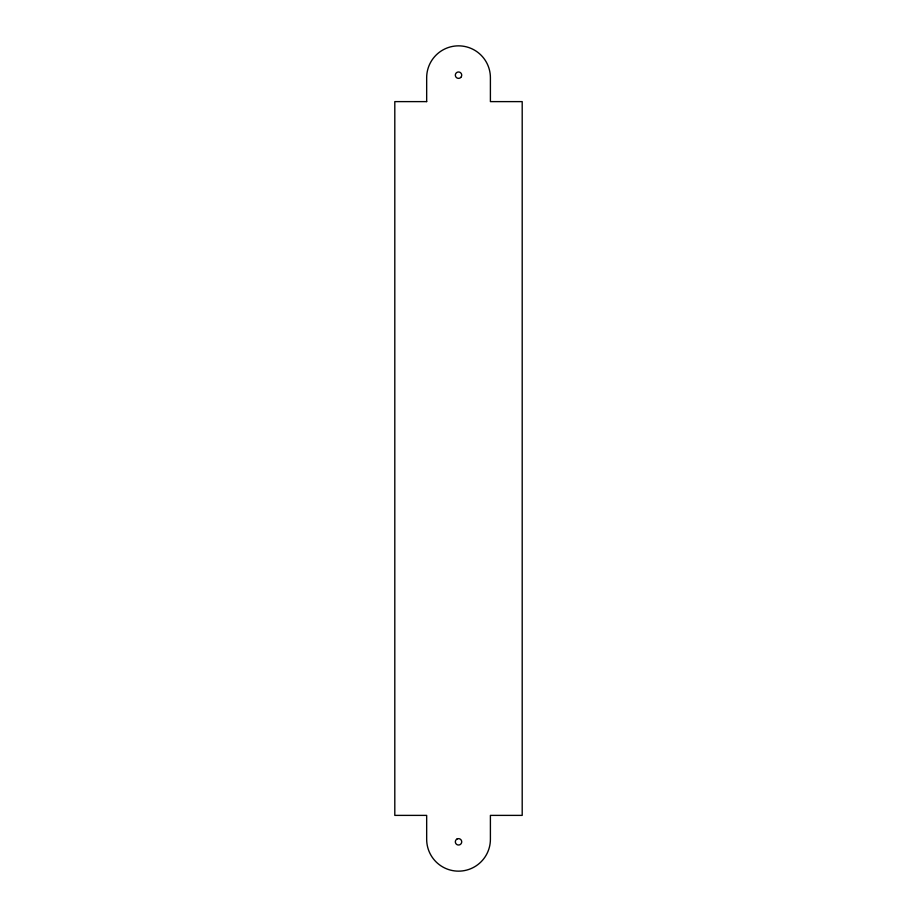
<?xml version="1.0" encoding="UTF-8"?>
<svg xmlns="http://www.w3.org/2000/svg" width="917" height="917" viewBox="0 0 917 917"><rect width="100%" height="100%" fill="white"/><g stroke="black" fill="none" stroke-linecap="round" stroke-linejoin="round"><path stroke-width="1.38" d="M460.781 77.418L460.128 77.922A3.187 3.187 0 0 1 456.941 77.922L456.276 77.418A3.187 3.187 0 0 1 456.276 72.913A3.187 3.187 0 0 1 460.781 72.913A3.187 3.187 0 0 1 460.781 77.418M456.941 839.078L456.276 839.582A3.187 3.187 0 0 0 456.276 844.087A3.187 3.187 0 0 0 460.781 844.087A3.187 3.187 0 0 0 460.781 839.582L460.128 839.078A3.187 3.187 0 0 0 456.941 839.078M426.669 101.615L394.803 101.615L394.803 815.385L426.669 815.385L426.669 839.284A31.866 31.866 0 0 0 458.534 871.15A31.866 31.866 0 0 0 490.4 839.284L490.4 815.385L522.197 815.385L522.197 101.615L490.4 101.615L490.4 77.716A31.866 31.866 0 0 0 458.534 45.85A31.866 31.866 0 0 0 426.669 77.716L426.669 101.615"/></g></svg>
